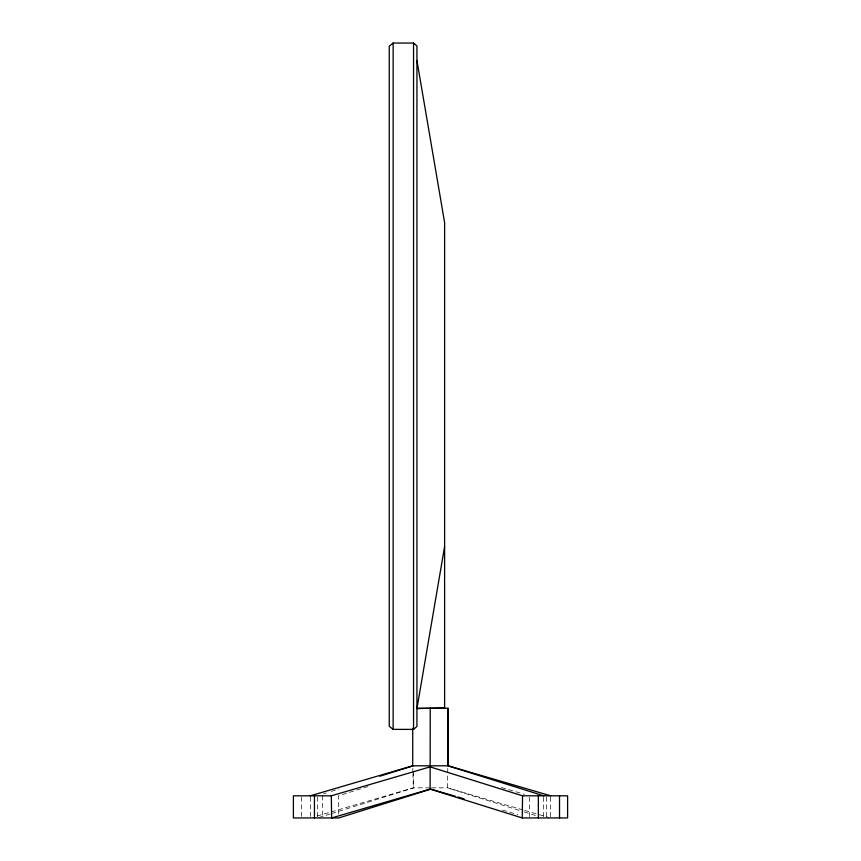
<?xml version="1.0" encoding="UTF-8"?>
<svg xmlns="http://www.w3.org/2000/svg" width="861" height="861" viewBox="0 0 861 861"><rect width="100%" height="100%" fill="white"/><g stroke="black" fill="none" stroke-linecap="round" stroke-linejoin="round"><path stroke-width="0.65" stroke-dasharray="4.3 3.23" d="M529.375 816.648L529.655 797.114M543.463 816.648L543.711 797.114M550.427 816.648L550.696 797.114M447.806 768.399L447.3 787.847L522.928 811.525M323.661 793.81L326.211 793.013M331.324 791.41L338.997 789.01M367.981 786.567L338.448 795.812L338.696 814.043M318.839 817.552L330.376 813.936M331.657 813.537L413.7 787.847L413.258 770.993M317.02 816.067L329.86 812.31M331.151 811.934L413.345 787.847L429.424 787.847M431.576 787.847L447.655 787.847L523.434 810.05M501.446 787.546L524.543 794.305M524.715 810.427L549.124 817.573M502.501 810.083L517.848 814.581M524.209 811.934L537.027 815.948M412.796 768.399L412.903 772.285M412.946 773.587L413.345 787.847M310.304 797.114L310.573 816.648M317.289 797.114L317.537 816.648M546.552 797.114L546.552 816.648M322.649 795.812L322.649 816.648M301.468 797.114L301.468 816.648"/><path stroke-width="1.29" d="M522.552 795.812L567.603 795.812L567.603 817.95L522.261 817.95L522.552 795.812L430.113 766.871L331.324 795.812L293.397 795.812L293.397 817.95L338.739 817.95L430.887 789.106L455.189 796.221M444.61 546.584L416.939 708.603L444.61 707.903L444.61 222.569L416.939 60.55M413.549 729.385L416.939 726.49L416.939 45.945L413.549 43.05L393.143 43.05L389.258 46.171L389.258 726.275L393.143 729.385L413.549 729.385L413.549 43.05M379.895 776.202L413.119 765.806M310.283 795.812L412.72 765.806L447.881 765.806L543.732 795.812M522.261 817.95L430.113 789.106L331.636 817.95L331.324 795.812M416.476 708.269L448.28 708.269L448.28 765.806L550.717 795.812M457.74 796.974L464.133 798.847M559.532 795.812L559.532 817.95M538.351 795.812L538.351 817.95M447.881 708.269L447.881 765.806M430.242 708.269L430.113 789.106M412.72 728.341L412.72 765.806M393.143 43.05L393.143 729.385M314.448 795.812L314.448 817.95"/></g></svg>
